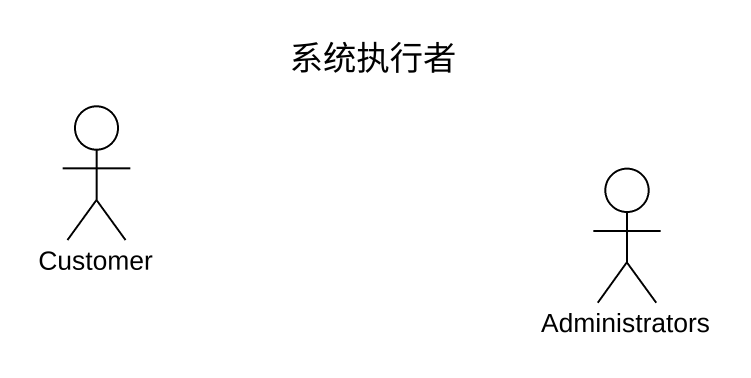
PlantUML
@startuml
title 系统执行者
actor Customer
actor Administrators
@enduml
